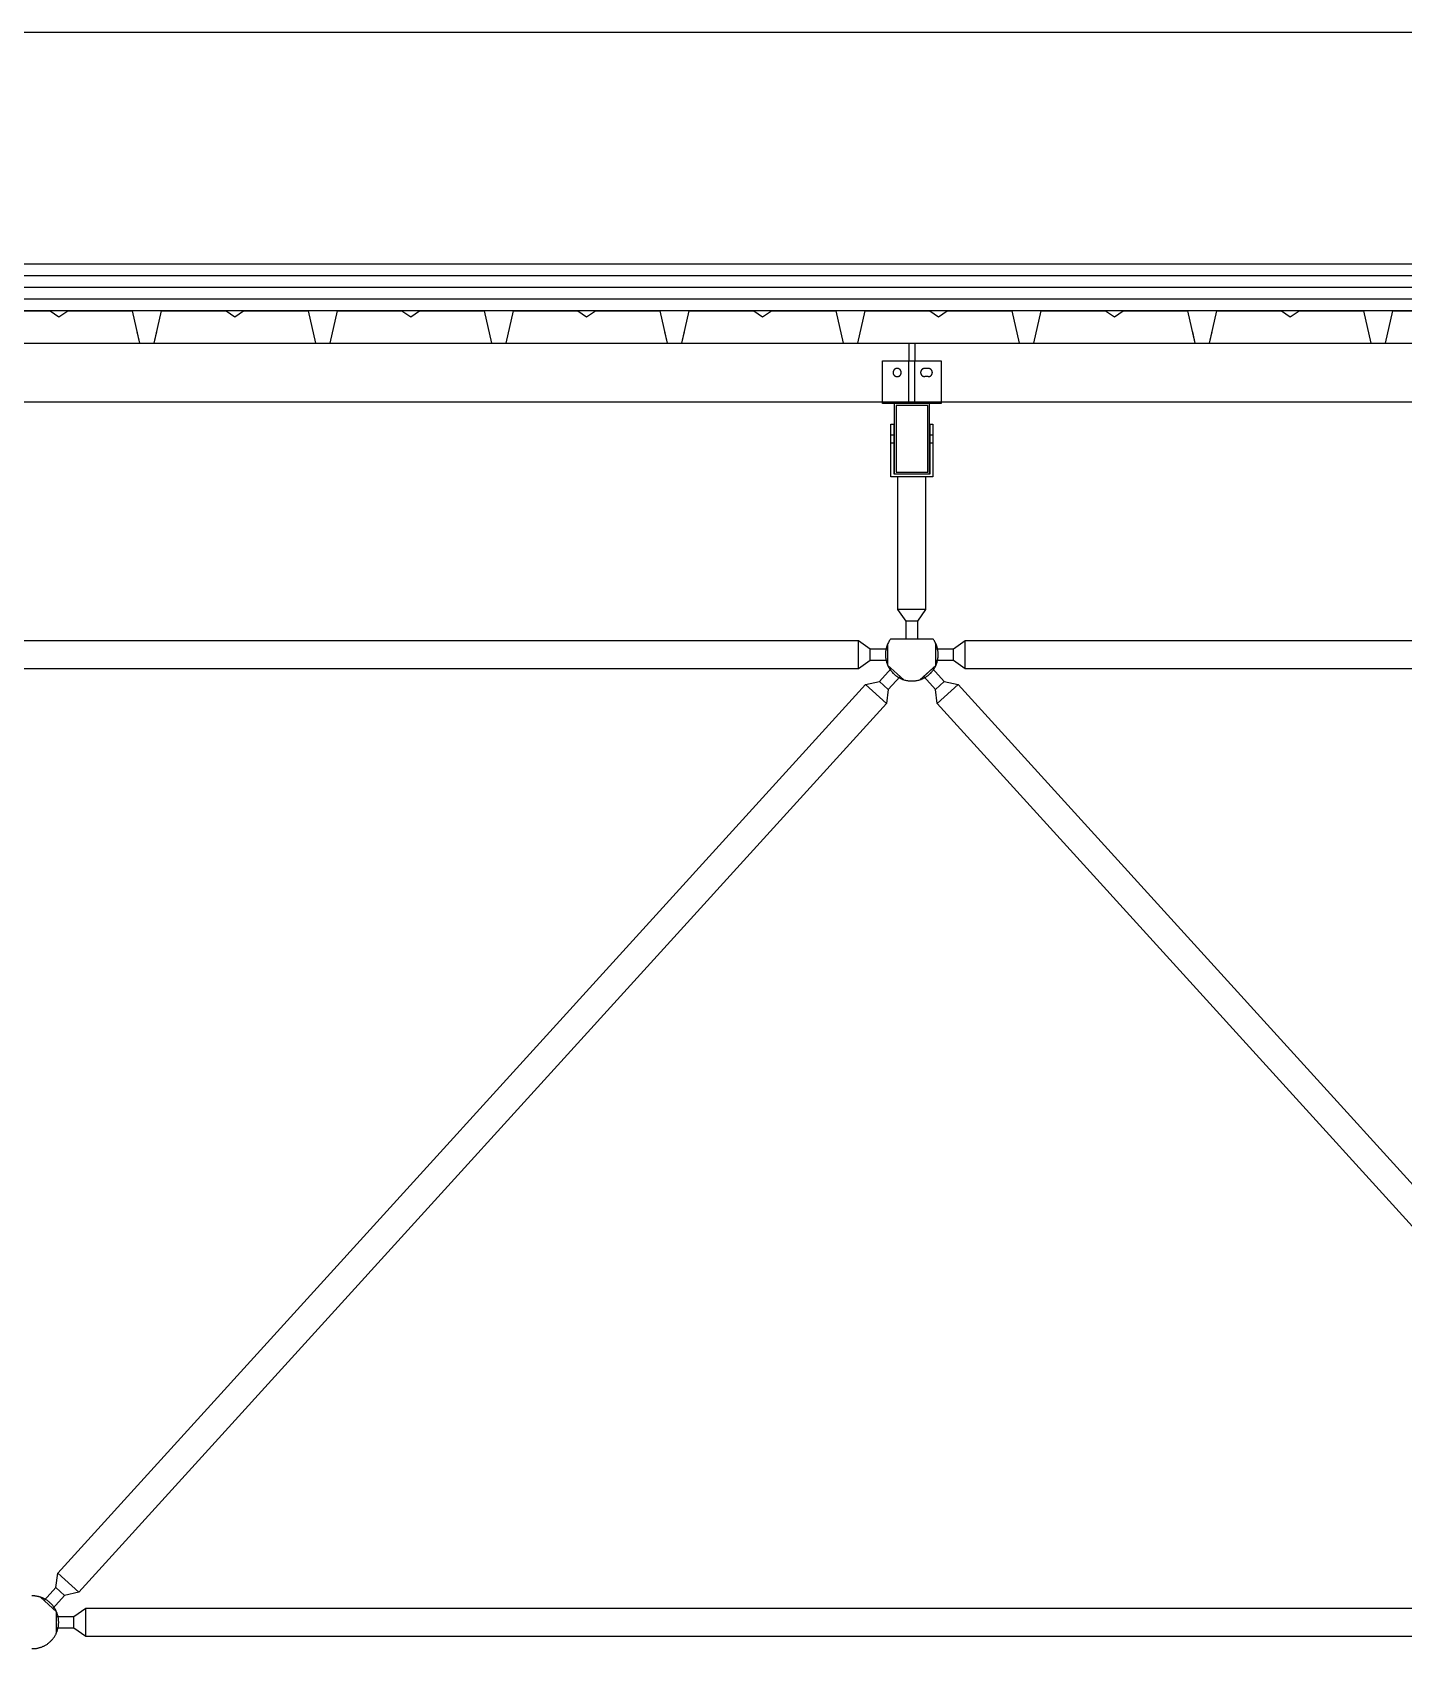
# Model space of a CAD drawing. Header units: centimetres. Extents: x 26200 to 152500, y -600 to 9300.
# Drawn here: x 129464.7 to 129698.6, y 1818.9 to 2094.5 of the extents above; entities that cross this region are included whole.
import ezdxf

# ---------------------------------------------------------------- set-up
doc = ezdxf.new("R2010")
doc.units = ezdxf.units.CM
doc.layers.add('ROTAS-MIMARI-KESIT', color=8, linetype='Continuous')

msp = doc.modelspace()

# ---------------------------------------------------------------- linework, layer by layer
at = {"layer": 'ROTAS-MIMARI-KESIT'}
msp.add_line((129128.29, 2094.5), (147186.65, 2094.5), dxfattribs=at)
for points in [[(147194.7, 2054.99), (129122.2, 2054.99)], [(147194.7, 2052.99), (129122.2, 2052.99)], [(147194.7, 2050.99), (129122.2, 2050.99)], [(147194.7, 2048.99), (129122.2, 2048.99)], [(147194.7, 2046.99), (129122.2, 2046.99)], [(129456.74, 2046.99), (129467.74, 2046.99), (129469.24, 2045.99), (129470.74, 2046.99), (129481.74, 2046.99), (129482.99, 2041.49), (129485.49, 2041.49), (129485.93, 2043.44)], [(129482.54, 2043.44), (129482.99, 2041.49), (129485.49, 2041.49), (129486.74, 2046.99), (129497.74, 2046.99), (129499.24, 2045.99), (129500.74, 2046.99), (129511.74, 2046.99), (129512.99, 2041.49), (129515.49, 2041.49), (129516.74, 2046.99), (129527.74, 2046.99), (129529.24, 2045.99), (129530.74, 2046.99), (129541.74, 2046.99), (129542.99, 2041.49), (129545.49, 2041.49), (129546.74, 2046.99), (129557.74, 2046.99), (129559.24, 2045.99), (129560.74, 2046.99), (129571.74, 2046.99), (129572.99, 2041.49), (129575.49, 2041.49), (129575.93, 2043.44)], [(129572.54, 2043.44), (129572.99, 2041.49), (129575.49, 2041.49), (129576.74, 2046.99), (129587.74, 2046.99), (129589.24, 2045.99), (129590.74, 2046.99), (129601.74, 2046.99), (129602.99, 2041.49), (129605.49, 2041.49), (129606.74, 2046.99), (129617.74, 2046.99), (129619.24, 2045.99), (129620.74, 2046.99), (129631.74, 2046.99), (129632.99, 2041.49), (129635.49, 2041.49), (129636.74, 2046.99), (129647.74, 2046.99), (129649.24, 2045.99), (129650.74, 2046.99), (129661.74, 2046.99), (129662.99, 2041.49), (129665.49, 2041.49), (129665.93, 2043.44)], [(129662.54, 2043.44), (129662.99, 2041.49), (129665.49, 2041.49), (129666.74, 2046.99), (129677.74, 2046.99), (129679.24, 2045.99), (129680.74, 2046.99), (129691.74, 2046.99), (129692.99, 2041.49), (129695.49, 2041.49), (129696.74, 2046.99), (129707.74, 2046.99)], [(129112.2, 2041.49), (138109.7, 2041.49)], [(129614.2, 2041.49), (129614.2, 2038.49)], [(129615.2, 2041.49), (129615.2, 2038.49)], [(129614.2, 2031.49), (129614.2, 2038.49)], [(129615.2, 2031.49), (129615.2, 2038.49)], [(129616.9, 2037.19), (129616.88, 2037.19), (129616.87, 2037.19), (129616.85, 2037.18), (129616.83, 2037.18), (129616.82, 2037.18), (129616.8, 2037.18), (129616.79, 2037.18), (129616.77, 2037.17), (129616.75, 2037.17), (129616.74, 2037.17), (129616.72, 2037.16), (129616.7, 2037.16), (129616.69, 2037.15), (129616.67, 2037.15), (129616.66, 2037.14), (129616.64, 2037.14), (129616.62, 2037.13), (129616.61, 2037.12), (129616.59, 2037.12), (129616.58, 2037.11), (129616.56, 2037.1), (129616.54, 2037.09), (129616.53, 2037.08), (129616.51, 2037.07), (129616.5, 2037.06), (129616.48, 2037.05), (129616.47, 2037.04), (129616.46, 2037.03), (129616.44, 2037.02), (129616.43, 2037.01), (129616.42, 2036.99), (129616.4, 2036.98), (129616.39, 2036.97), (129616.38, 2036.96), (129616.37, 2036.94), (129616.35, 2036.93), (129616.34, 2036.91), (129616.33, 2036.9), (129616.32, 2036.88), (129616.31, 2036.87), (129616.3, 2036.85), (129616.29, 2036.84), (129616.28, 2036.82), (129616.28, 2036.81), (129616.27, 2036.79), (129616.26, 2036.78), (129616.25, 2036.76), (129616.25, 2036.74), (129616.24, 2036.73), (129616.23, 2036.71), (129616.23, 2036.7), (129616.22, 2036.68), (129616.22, 2036.66), (129616.22, 2036.65), (129616.21, 2036.63), (129616.21, 2036.61), (129616.21, 2036.6), (129616.2, 2036.58), (129616.2, 2036.57), (129616.2, 2036.55), (129616.2, 2036.53), (129616.2, 2036.52), (129616.2, 2036.5), (129616.2, 2036.49), (129616.2, 2036.47), (129616.2, 2036.46), (129616.2, 2036.44), (129616.2, 2036.42), (129616.2, 2036.41), (129616.2, 2036.39), (129616.21, 2036.38), (129616.21, 2036.36), (129616.21, 2036.34), (129616.22, 2036.33), (129616.22, 2036.31), (129616.22, 2036.29), (129616.23, 2036.28), (129616.23, 2036.26), (129616.24, 2036.25), (129616.25, 2036.23), (129616.25, 2036.21), (129616.26, 2036.2), (129616.27, 2036.18), (129616.28, 2036.16), (129616.28, 2036.15), (129616.29, 2036.13), (129616.3, 2036.12), (129616.31, 2036.1), (129616.32, 2036.09), (129616.33, 2036.07), (129616.34, 2036.06), (129616.35, 2036.05), (129616.37, 2036.03), (129616.38, 2036.02), (129616.39, 2036), (129616.4, 2035.99), (129616.42, 2035.98), (129616.43, 2035.97), (129616.44, 2035.95), (129616.46, 2035.94), (129616.47, 2035.93), (129616.48, 2035.92), (129616.5, 2035.91), (129616.51, 2035.9), (129616.53, 2035.89), (129616.54, 2035.88), (129616.56, 2035.87), (129616.58, 2035.86), (129616.59, 2035.86), (129616.61, 2035.85), (129616.62, 2035.84), (129616.64, 2035.84), (129616.66, 2035.83), (129616.67, 2035.82), (129616.69, 2035.82), (129616.7, 2035.81), (129616.72, 2035.81), (129616.74, 2035.81), (129616.75, 2035.8), (129616.77, 2035.8), (129616.79, 2035.8), (129616.8, 2035.79), (129616.82, 2035.79), (129616.83, 2035.79), (129616.85, 2035.79), (129616.87, 2035.79), (129616.88, 2035.79), (129616.9, 2035.79)], [(129617.5, 2037.19), (129616.9, 2037.19)], [(129617.5, 2035.79), (129617.51, 2035.79), (129617.53, 2035.79), (129617.54, 2035.79), (129617.56, 2035.79), (129617.58, 2035.79), (129617.59, 2035.79), (129617.61, 2035.8), (129617.62, 2035.8), (129617.64, 2035.8), (129617.66, 2035.81), (129617.67, 2035.81), (129617.69, 2035.81), (129617.71, 2035.82), (129617.72, 2035.82), (129617.74, 2035.83), (129617.76, 2035.84), (129617.77, 2035.84), (129617.79, 2035.85), (129617.8, 2035.86), (129617.82, 2035.86), (129617.83, 2035.87), (129617.85, 2035.88), (129617.87, 2035.89), (129617.88, 2035.9), (129617.9, 2035.91), (129617.91, 2035.92), (129617.92, 2035.93), (129617.94, 2035.94), (129617.95, 2035.95), (129617.97, 2035.97), (129617.98, 2035.98), (129617.99, 2035.99), (129618.01, 2036), (129618.02, 2036.02), (129618.03, 2036.03), (129618.04, 2036.05), (129618.05, 2036.06), (129618.06, 2036.07), (129618.07, 2036.09), (129618.08, 2036.1), (129618.09, 2036.12), (129618.1, 2036.13), (129618.11, 2036.15), (129618.12, 2036.16), (129618.13, 2036.18), (129618.13, 2036.2), (129618.14, 2036.21), (129618.15, 2036.23), (129618.15, 2036.25), (129618.16, 2036.26), (129618.17, 2036.28), (129618.17, 2036.29), (129618.17, 2036.31), (129618.18, 2036.33), (129618.18, 2036.34), (129618.19, 2036.36), (129618.19, 2036.38), (129618.19, 2036.39), (129618.19, 2036.41), (129618.19, 2036.42), (129618.2, 2036.44), (129618.2, 2036.46), (129618.2, 2036.47), (129618.2, 2036.49), (129618.2, 2036.5), (129618.2, 2036.52), (129618.2, 2036.53), (129618.19, 2036.55), (129618.19, 2036.57), (129618.19, 2036.58), (129618.19, 2036.6), (129618.19, 2036.61), (129618.18, 2036.63), (129618.18, 2036.65), (129618.17, 2036.66), (129618.17, 2036.68), (129618.17, 2036.7), (129618.16, 2036.71), (129618.15, 2036.73), (129618.15, 2036.74), (129618.14, 2036.76), (129618.13, 2036.78), (129618.13, 2036.79), (129618.12, 2036.81), (129618.11, 2036.82), (129618.1, 2036.84), (129618.09, 2036.85), (129618.08, 2036.87), (129618.07, 2036.88), (129618.06, 2036.9), (129618.05, 2036.91), (129618.04, 2036.93), (129618.03, 2036.94), (129618.02, 2036.96), (129618.01, 2036.97), (129617.99, 2036.98), (129617.98, 2036.99), (129617.97, 2037.01), (129617.95, 2037.02), (129617.94, 2037.03), (129617.92, 2037.04), (129617.91, 2037.05), (129617.9, 2037.06), (129617.88, 2037.07), (129617.87, 2037.08), (129617.85, 2037.09), (129617.83, 2037.1), (129617.82, 2037.11), (129617.8, 2037.12), (129617.79, 2037.12), (129617.77, 2037.13), (129617.76, 2037.14), (129617.74, 2037.14), (129617.72, 2037.15), (129617.71, 2037.15), (129617.69, 2037.16), (129617.67, 2037.16), (129617.66, 2037.17), (129617.64, 2037.17), (129617.62, 2037.17), (129617.61, 2037.18), (129617.59, 2037.18), (129617.58, 2037.18), (129617.56, 2037.18), (129617.54, 2037.18), (129617.53, 2037.19), (129617.51, 2037.19), (129617.5, 2037.19)], [(129617.5, 2035.79), (129616.9, 2035.79)], [(129112.2, 2031.49), (138109.7, 2031.49)], [(129609.7, 2031.49), (129619.7, 2031.49)], [(129617.7, 2019.19), (129617.7, 2031.19), (129611.7, 2031.19), (129611.7, 2019.19)], [(129611.1, 2025.89), (129611.6, 2025.89)], [(129617.8, 2025.89), (129618.3, 2025.89)], [(129611.1, 2024.49), (129611.6, 2024.49)], [(129617.8, 2024.49), (129618.3, 2024.49)], [(129612.28, 2018.69), (129612.28, 1996.09), (129613.7, 1994.09), (129613.7, 1991.09)], [(129615.7, 1991.09), (129615.7, 1994.09), (129617.11, 1996.09), (129617.11, 2018.69)], [(129617.11, 1996.09), (129612.28, 1996.09)], [(129615.7, 1994.09), (129613.7, 1994.09)], [(129318.8, 1989.39), (129321.8, 1989.39), (129323.8, 1990.8), (129605.6, 1990.8), (129607.6, 1989.39), (129610.6, 1989.39)], [(129605.6, 1985.97), (129605.6, 1990.8)], [(129611.1, 1991.09), (129611.01, 1990.97), (129610.93, 1990.84), (129610.85, 1990.71), (129610.77, 1990.58), (129610.7, 1990.45), (129610.63, 1990.31), (129610.56, 1990.17), (129610.51, 1990.02), (129610.45, 1989.88), (129610.43, 1989.8), (129610.4, 1989.73), (129610.38, 1989.65), (129610.36, 1989.57), (129610.34, 1989.5), (129610.32, 1989.42), (129610.3, 1989.34), (129610.28, 1989.26), (129610.27, 1989.19), (129610.26, 1989.11), (129610.24, 1989.03), (129610.23, 1988.95), (129610.22, 1988.87), (129610.22, 1988.79), (129610.21, 1988.71), (129610.2, 1988.63), (129610.2, 1988.55), (129610.2, 1988.47), (129610.2, 1988.39), (129610.2, 1988.31), (129610.2, 1988.23), (129610.2, 1988.15), (129610.21, 1988.07), (129610.21, 1987.99), (129610.22, 1987.92), (129610.23, 1987.84), (129610.24, 1987.76), (129610.25, 1987.68), (129610.28, 1987.53), (129610.31, 1987.37), (129610.35, 1987.22), (129610.39, 1987.07), (129610.44, 1986.93), (129610.49, 1986.79), (129610.55, 1986.65), (129610.61, 1986.51), (129610.67, 1986.37), (129610.74, 1986.24), (129610.81, 1986.11), (129610.89, 1985.98), (129610.98, 1985.86), (129611.07, 1985.73), (129611.16, 1985.61), (129611.26, 1985.49), (129611.36, 1985.37), (129611.47, 1985.25), (129611.52, 1985.2), (129611.58, 1985.14), (129611.64, 1985.09), (129611.69, 1985.04), (129611.75, 1984.98), (129611.81, 1984.93), (129611.88, 1984.88), (129611.94, 1984.83), (129612, 1984.78), (129612.07, 1984.74), (129612.13, 1984.69), (129612.2, 1984.65), (129612.26, 1984.6), (129612.33, 1984.56), (129612.4, 1984.52), (129612.47, 1984.48), (129612.54, 1984.44), (129612.61, 1984.4), (129612.68, 1984.36), (129612.75, 1984.33), (129612.82, 1984.3), (129612.9, 1984.26), (129612.97, 1984.23), (129613.04, 1984.2), (129613.12, 1984.17), (129613.19, 1984.15), (129613.27, 1984.12), (129613.34, 1984.1), (129613.49, 1984.05), (129613.64, 1984.01), (129613.79, 1983.98), (129613.95, 1983.95), (129614.1, 1983.93), (129614.25, 1983.91), (129614.4, 1983.9), (129614.55, 1983.89), (129614.7, 1983.89), (129614.85, 1983.89), (129615, 1983.9), (129615.15, 1983.91), (129615.3, 1983.93), (129615.45, 1983.95), (129615.6, 1983.98), (129615.75, 1984.01), (129615.9, 1984.05), (129616.05, 1984.1), (129616.13, 1984.12), (129616.2, 1984.15), (129616.28, 1984.17), (129616.35, 1984.2), (129616.43, 1984.23), (129616.5, 1984.26), (129616.57, 1984.3), (129616.64, 1984.33), (129616.71, 1984.36), (129616.79, 1984.4), (129616.86, 1984.44), (129616.93, 1984.48), (129616.99, 1984.52), (129617.06, 1984.56), (129617.13, 1984.6), (129617.2, 1984.65), (129617.26, 1984.69), (129617.33, 1984.74), (129617.39, 1984.78), (129617.46, 1984.83), (129617.52, 1984.88), (129617.58, 1984.93), (129617.64, 1984.98), (129617.7, 1985.04), (129617.76, 1985.09), (129617.82, 1985.14), (129617.87, 1985.2), (129617.93, 1985.25), (129618.04, 1985.37), (129618.14, 1985.49), (129618.24, 1985.61), (129618.33, 1985.73), (129618.42, 1985.86), (129618.5, 1985.98), (129618.58, 1986.11), (129618.65, 1986.24), (129618.72, 1986.37), (129618.79, 1986.51), (129618.85, 1986.65), (129618.9, 1986.79), (129618.95, 1986.93), (129619, 1987.07), (129619.04, 1987.22), (129619.08, 1987.37), (129619.11, 1987.53), (129619.14, 1987.68), (129619.15, 1987.76), (129619.16, 1987.84), (129619.17, 1987.92), (129619.18, 1987.99), (129619.19, 1988.07), (129619.19, 1988.15), (129619.19, 1988.23), (129619.2, 1988.31), (129619.2, 1988.39), (129619.2, 1988.47), (129619.19, 1988.55), (129619.19, 1988.63), (129619.19, 1988.71), (129619.18, 1988.79), (129619.17, 1988.87), (129619.16, 1988.95), (129619.15, 1989.03), (129619.14, 1989.11), (129619.13, 1989.19), (129619.11, 1989.26), (129619.09, 1989.34), (129619.08, 1989.42), (129619.06, 1989.5), (129619.04, 1989.57), (129619.02, 1989.65), (129618.99, 1989.73), (129618.97, 1989.8), (129618.94, 1989.88), (129618.89, 1990.02), (129618.83, 1990.17), (129618.77, 1990.31), (129618.7, 1990.45), (129618.63, 1990.58), (129618.55, 1990.71), (129618.47, 1990.84), (129618.38, 1990.97), (129618.3, 1991.09)], [(129610.6, 1986.53), (129610.6, 1990.24)], [(129611.1, 1991.09), (129618.3, 1991.09)], [(129618.8, 1989.39), (129621.8, 1989.39), (129623.8, 1990.8), (129905.6, 1990.8), (129907.6, 1989.39), (129910.6, 1989.39)], [(129618.8, 1986.53), (129618.8, 1990.24)], [(129623.8, 1985.97), (129623.8, 1990.8)], [(129610.6, 1987.39), (129607.6, 1987.39), (129605.6, 1985.97), (129323.8, 1985.97), (129321.8, 1987.39), (129318.8, 1987.39)], [(129607.6, 1987.39), (129607.6, 1989.39)], [(129910.6, 1987.39), (129907.6, 1987.39), (129905.6, 1985.97), (129623.8, 1985.97), (129621.8, 1987.39), (129618.8, 1987.39)], [(129621.8, 1987.39), (129621.8, 1989.39)], [(129610.57, 1986.6), (129613.31, 1984.11)], [(129616.08, 1984.11), (129618.83, 1986.6)], [(129606.79, 1983.28), (129610.36, 1980.03)], [(129609.18, 1983.81), (129610.66, 1982.46)], [(129618.73, 1982.46), (129620.21, 1983.81)], [(129619.03, 1980.03), (129622.61, 1983.28)], [(129469.03, 1831.74), (129472.61, 1828.5)], [(129464.6, 1818.89), (129464.7, 1818.89), (129464.8, 1818.89), (129464.9, 1818.89), (129465, 1818.9), (129465.1, 1818.9), (129465.2, 1818.92), (129465.31, 1818.93), (129465.41, 1818.94), (129465.52, 1818.96), (129465.62, 1818.98), (129465.73, 1819.01), (129465.83, 1819.03), (129465.94, 1819.06), (129466.04, 1819.09), (129466.15, 1819.13), (129466.25, 1819.16), (129466.35, 1819.2), (129466.46, 1819.25), (129466.56, 1819.29), (129466.66, 1819.34), (129466.76, 1819.39), (129466.86, 1819.44), (129466.96, 1819.5), (129467.06, 1819.56), (129467.16, 1819.62), (129467.26, 1819.68), (129467.35, 1819.75), (129467.44, 1819.82), (129467.53, 1819.89), (129467.62, 1819.97), (129467.71, 1820.04), (129467.8, 1820.12), (129467.88, 1820.2), (129467.96, 1820.29), (129468.04, 1820.37), (129468.12, 1820.46), (129468.19, 1820.55), (129468.26, 1820.64), (129468.33, 1820.73), (129468.4, 1820.83), (129468.46, 1820.92), (129468.53, 1821.02), (129468.58, 1821.12), (129468.64, 1821.22), (129468.69, 1821.32), (129468.75, 1821.42), (129468.79, 1821.52), (129468.84, 1821.63), (129468.88, 1821.73), (129468.92, 1821.83), (129468.96, 1821.94), (129468.99, 1822.04), (129469.02, 1822.15), (129469.05, 1822.25), (129469.08, 1822.36), (129469.1, 1822.46), (129469.12, 1822.57), (129469.14, 1822.67), (129469.16, 1822.78), (129469.17, 1822.88), (129469.18, 1822.98), (129469.19, 1823.08), (129469.19, 1823.19), (129469.2, 1823.29), (129469.2, 1823.39), (129469.2, 1823.49), (129469.19, 1823.59), (129469.19, 1823.69), (129469.18, 1823.79), (129469.17, 1823.89), (129469.16, 1824), (129469.14, 1824.1), (129469.12, 1824.21), (129469.1, 1824.31), (129469.08, 1824.41), (129469.05, 1824.52), (129469.02, 1824.62), (129468.99, 1824.73), (129468.96, 1824.83), (129468.92, 1824.94), (129468.88, 1825.04), (129468.84, 1825.15), (129468.79, 1825.25), (129468.75, 1825.35), (129468.69, 1825.45), (129468.64, 1825.55), (129468.58, 1825.65), (129468.53, 1825.75), (129468.46, 1825.85), (129468.4, 1825.94), (129468.33, 1826.04), (129468.26, 1826.13), (129468.19, 1826.22), (129468.12, 1826.31), (129468.04, 1826.4), (129467.96, 1826.49), (129467.88, 1826.57), (129467.8, 1826.65), (129467.71, 1826.73), (129467.62, 1826.81), (129467.53, 1826.88), (129467.44, 1826.95), (129467.35, 1827.02), (129467.26, 1827.09), (129467.16, 1827.15), (129467.06, 1827.21), (129466.96, 1827.27), (129466.86, 1827.33), (129466.76, 1827.38), (129466.66, 1827.43), (129466.56, 1827.48), (129466.46, 1827.53), (129466.35, 1827.57), (129466.25, 1827.61), (129466.15, 1827.65), (129466.04, 1827.68), (129465.94, 1827.71), (129465.83, 1827.74), (129465.73, 1827.77), (129465.62, 1827.79), (129465.52, 1827.81), (129465.41, 1827.83), (129465.31, 1827.84), (129465.2, 1827.86), (129465.1, 1827.87), (129465, 1827.88), (129464.9, 1827.88), (129464.8, 1827.89), (129464.7, 1827.89), (129464.6, 1827.89)], [(129466.08, 1827.67), (129468.83, 1825.17)], [(129468.73, 1829.31), (129470.21, 1827.97)], [(129468.8, 1824.39), (129471.8, 1824.39), (129473.8, 1825.8), (129755.6, 1825.8), (129757.6, 1824.39), (129760.6, 1824.39)], [(129468.8, 1821.53), (129468.8, 1825.24)], [(129473.8, 1820.97), (129473.8, 1825.8)], [(129760.6, 1822.39), (129757.6, 1822.39), (129755.6, 1820.97), (129473.8, 1820.97), (129471.8, 1822.39), (129468.8, 1822.39)], [(129471.8, 1822.39), (129471.8, 1824.39)]]:
    msp.add_lwpolyline(points, dxfattribs=at)
for points in [[(129609.7, 2038.49), (129619.7, 2038.49), (129619.7, 2031.19), (129609.7, 2031.19)], [(129612.9, 2036.49), (129612.9, 2036.5), (129612.9, 2036.52), (129612.9, 2036.53), (129612.89, 2036.55), (129612.89, 2036.57), (129612.89, 2036.58), (129612.89, 2036.6), (129612.89, 2036.61), (129612.88, 2036.63), (129612.88, 2036.65), (129612.87, 2036.66), (129612.87, 2036.68), (129612.87, 2036.7), (129612.86, 2036.71), (129612.85, 2036.73), (129612.85, 2036.74), (129612.84, 2036.76), (129612.83, 2036.78), (129612.83, 2036.79), (129612.82, 2036.81), (129612.81, 2036.82), (129612.8, 2036.84), (129612.79, 2036.85), (129612.78, 2036.87), (129612.77, 2036.88), (129612.76, 2036.9), (129612.75, 2036.91), (129612.74, 2036.93), (129612.73, 2036.94), (129612.72, 2036.96), (129612.71, 2036.97), (129612.69, 2036.98), (129612.68, 2036.99), (129612.67, 2037.01), (129612.65, 2037.02), (129612.64, 2037.03), (129612.62, 2037.04), (129612.61, 2037.05), (129612.6, 2037.06), (129612.58, 2037.07), (129612.57, 2037.08), (129612.55, 2037.09), (129612.53, 2037.1), (129612.52, 2037.11), (129612.5, 2037.12), (129612.49, 2037.12), (129612.47, 2037.13), (129612.46, 2037.14), (129612.44, 2037.14), (129612.42, 2037.15), (129612.41, 2037.15), (129612.39, 2037.16), (129612.37, 2037.16), (129612.36, 2037.17), (129612.34, 2037.17), (129612.32, 2037.17), (129612.31, 2037.18), (129612.29, 2037.18), (129612.28, 2037.18), (129612.26, 2037.18), (129612.24, 2037.18), (129612.23, 2037.19), (129612.21, 2037.19), (129612.2, 2037.19), (129612.18, 2037.19), (129612.17, 2037.19), (129612.15, 2037.18), (129612.13, 2037.18), (129612.12, 2037.18), (129612.1, 2037.18), (129612.09, 2037.18), (129612.07, 2037.17), (129612.05, 2037.17), (129612.04, 2037.17), (129612.02, 2037.16), (129612, 2037.16), (129611.99, 2037.15), (129611.97, 2037.15), (129611.96, 2037.14), (129611.94, 2037.14), (129611.92, 2037.13), (129611.91, 2037.12), (129611.89, 2037.12), (129611.88, 2037.11), (129611.86, 2037.1), (129611.84, 2037.09), (129611.83, 2037.08), (129611.81, 2037.07), (129611.8, 2037.06), (129611.78, 2037.05), (129611.77, 2037.04), (129611.76, 2037.03), (129611.74, 2037.02), (129611.73, 2037.01), (129611.72, 2036.99), (129611.7, 2036.98), (129611.69, 2036.97), (129611.68, 2036.96), (129611.67, 2036.94), (129611.65, 2036.93), (129611.64, 2036.91), (129611.63, 2036.9), (129611.62, 2036.88), (129611.61, 2036.87), (129611.6, 2036.85), (129611.59, 2036.84), (129611.58, 2036.82), (129611.58, 2036.81), (129611.57, 2036.79), (129611.56, 2036.78), (129611.55, 2036.76), (129611.55, 2036.74), (129611.54, 2036.73), (129611.53, 2036.71), (129611.53, 2036.7), (129611.52, 2036.68), (129611.52, 2036.66), (129611.52, 2036.65), (129611.51, 2036.63), (129611.51, 2036.61), (129611.51, 2036.6), (129611.5, 2036.58), (129611.5, 2036.57), (129611.5, 2036.55), (129611.5, 2036.53), (129611.5, 2036.52), (129611.5, 2036.5), (129611.5, 2036.49), (129611.5, 2036.47), (129611.5, 2036.46), (129611.5, 2036.44), (129611.5, 2036.42), (129611.5, 2036.41), (129611.5, 2036.39), (129611.51, 2036.38), (129611.51, 2036.36), (129611.51, 2036.34), (129611.52, 2036.33), (129611.52, 2036.31), (129611.52, 2036.29), (129611.53, 2036.28), (129611.53, 2036.26), (129611.54, 2036.25), (129611.55, 2036.23), (129611.55, 2036.21), (129611.56, 2036.2), (129611.57, 2036.18), (129611.58, 2036.16), (129611.58, 2036.15), (129611.59, 2036.13), (129611.6, 2036.12), (129611.61, 2036.1), (129611.62, 2036.09), (129611.63, 2036.07), (129611.64, 2036.06), (129611.65, 2036.05), (129611.67, 2036.03), (129611.68, 2036.02), (129611.69, 2036), (129611.7, 2035.99), (129611.72, 2035.98), (129611.73, 2035.97), (129611.74, 2035.95), (129611.76, 2035.94), (129611.77, 2035.93), (129611.78, 2035.92), (129611.8, 2035.91), (129611.81, 2035.9), (129611.83, 2035.89), (129611.84, 2035.88), (129611.86, 2035.87), (129611.88, 2035.86), (129611.89, 2035.86), (129611.91, 2035.85), (129611.92, 2035.84), (129611.94, 2035.84), (129611.96, 2035.83), (129611.97, 2035.82), (129611.99, 2035.82), (129612, 2035.81), (129612.02, 2035.81), (129612.04, 2035.81), (129612.05, 2035.8), (129612.07, 2035.8), (129612.09, 2035.8), (129612.1, 2035.79), (129612.12, 2035.79), (129612.13, 2035.79), (129612.15, 2035.79), (129612.17, 2035.79), (129612.18, 2035.79), (129612.2, 2035.79), (129612.21, 2035.79), (129612.23, 2035.79), (129612.24, 2035.79), (129612.26, 2035.79), (129612.28, 2035.79), (129612.29, 2035.79), (129612.31, 2035.8), (129612.32, 2035.8), (129612.34, 2035.8), (129612.36, 2035.81), (129612.37, 2035.81), (129612.39, 2035.81), (129612.41, 2035.82), (129612.42, 2035.82), (129612.44, 2035.83), (129612.46, 2035.84), (129612.47, 2035.84), (129612.49, 2035.85), (129612.5, 2035.86), (129612.52, 2035.86), (129612.53, 2035.87), (129612.55, 2035.88), (129612.57, 2035.89), (129612.58, 2035.9), (129612.6, 2035.91), (129612.61, 2035.92), (129612.62, 2035.93), (129612.64, 2035.94), (129612.65, 2035.95), (129612.67, 2035.97), (129612.68, 2035.98), (129612.69, 2035.99), (129612.71, 2036), (129612.72, 2036.02), (129612.73, 2036.03), (129612.74, 2036.05), (129612.75, 2036.06), (129612.76, 2036.07), (129612.77, 2036.09), (129612.78, 2036.1), (129612.79, 2036.12), (129612.8, 2036.13), (129612.81, 2036.15), (129612.82, 2036.16), (129612.83, 2036.18), (129612.83, 2036.2), (129612.84, 2036.21), (129612.85, 2036.23), (129612.85, 2036.25), (129612.86, 2036.26), (129612.87, 2036.28), (129612.87, 2036.29), (129612.87, 2036.31), (129612.88, 2036.33), (129612.88, 2036.34), (129612.89, 2036.36), (129612.89, 2036.38), (129612.89, 2036.39), (129612.89, 2036.41), (129612.89, 2036.42), (129612.9, 2036.44), (129612.9, 2036.46), (129612.9, 2036.47)], [(129617.4, 2030.89), (129612, 2030.89), (129612, 2019.49), (129617.4, 2019.49)], [(129611.1, 2027.69), (129611.6, 2027.69), (129611.6, 2019.19), (129617.8, 2019.19), (129617.8, 2027.69), (129618.3, 2027.69), (129618.3, 2018.69), (129611.1, 2018.69)], [(129466.72, 1827.09), (129468.73, 1829.31), (129469.03, 1831.74), (129606.79, 1983.28), (129609.18, 1983.81), (129611.2, 1986.03), (129612.68, 1984.68), (129610.66, 1982.46), (129610.36, 1980.03), (129472.61, 1828.5), (129470.21, 1827.97), (129468.2, 1825.75)], [(129761.2, 1825.75), (129759.18, 1827.97), (129756.79, 1828.5), (129619.03, 1980.03), (129618.73, 1982.46), (129616.72, 1984.68), (129618.2, 1986.03), (129620.21, 1983.81), (129622.61, 1983.28), (129760.36, 1831.74), (129760.66, 1829.31), (129762.68, 1827.09)]]:
    msp.add_lwpolyline(points, close=True, dxfattribs=at)

doc.saveas('drawing.dxf')
